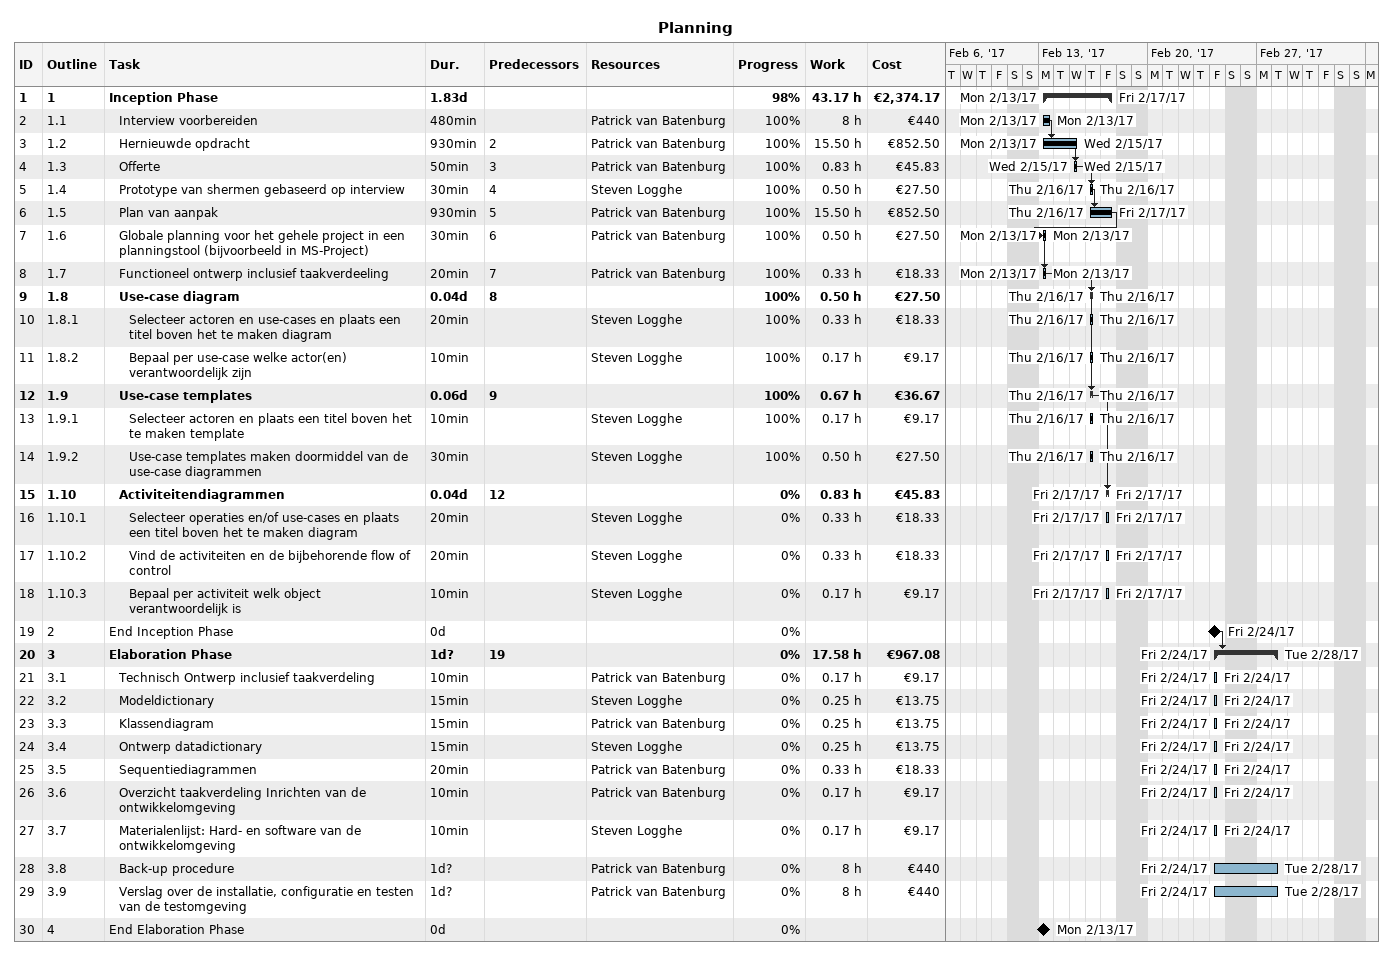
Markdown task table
Planning

| ID | WBS | Task | Duration | Start | Finish | Predecessors | Resources | % complete | Work (h) | Cost (€) |
|---|---|---|---|---|---|---|---|---|---|---|
| 1 | 1 | **Inception Phase** | 1.83d | 2017-02-13 | 2017-02-17 |  |  | 98 | 43.17 | 2374.17 |
| 2 | 1.1 | Interview voorbereiden | 480min | 2017-02-13 | 2017-02-13 |  | Patrick van Batenburg | 100 | 8 | 440 |
| 3 | 1.2 | Hernieuwde opdracht | 930min | 2017-02-13 | 2017-02-15 | 2 | Patrick van Batenburg | 100 | 15.50 | 852.50 |
| 4 | 1.3 | Offerte | 50min | 2017-02-15 | 2017-02-15 | 3 | Patrick van Batenburg | 100 | 0.83 | 45.83 |
| 5 | 1.4 | Prototype van shermen gebaseerd op interview | 30min | 2017-02-16 | 2017-02-16 | 4 | Steven Logghe | 100 | 0.50 | 27.50 |
| 6 | 1.5 | Plan van aanpak | 930min | 2017-02-16 | 2017-02-17 | 5 | Patrick van Batenburg | 100 | 15.50 | 852.50 |
| 7 | 1.6 | Globale planning voor het gehele project in een planningstool (bijvoorbeeld in MS-Project) | 30min | 2017-02-13 | 2017-02-13 | 6 | Patrick van Batenburg | 100 | 0.50 | 27.50 |
| 8 | 1.7 | Functioneel ontwerp inclusief taakverdeeling | 20min | 2017-02-13 | 2017-02-13 | 7 | Patrick van Batenburg | 100 | 0.33 | 18.33 |
| 9 | 1.8 | **Use-case diagram** | 0.04d | 2017-02-16 | 2017-02-16 | 8 |  | 100 | 0.50 | 27.50 |
| 10 | 1.8.1 | Selecteer actoren en use-cases en plaats een titel boven het te maken diagram | 20min | 2017-02-16 | 2017-02-16 |  | Steven Logghe | 100 | 0.33 | 18.33 |
| 11 | 1.8.2 | Bepaal per use-case welke actor(en) verantwoordelijk zijn | 10min | 2017-02-16 | 2017-02-16 |  | Steven Logghe | 100 | 0.17 | 9.17 |
| 12 | 1.9 | **Use-case templates** | 0.06d | 2017-02-16 | 2017-02-16 | 9 |  | 100 | 0.67 | 36.67 |
| 13 | 1.9.1 | Selecteer actoren en plaats een titel boven het te maken template | 10min | 2017-02-16 | 2017-02-16 |  | Steven Logghe | 100 | 0.17 | 9.17 |
| 14 | 1.9.2 | Use-case templates maken doormiddel van de use-case diagrammen | 30min | 2017-02-16 | 2017-02-16 |  | Steven Logghe | 100 | 0.50 | 27.50 |
| 15 | 1.10 | **Activiteitendiagrammen** | 0.04d | 2017-02-17 | 2017-02-17 | 12 |  | 0 | 0.83 | 45.83 |
| 16 | 1.10.1 | Selecteer operaties en/of use-cases en plaats een titel boven het te maken diagram | 20min | 2017-02-17 | 2017-02-17 |  | Steven Logghe | 0 | 0.33 | 18.33 |
| 17 | 1.10.2 | Vind de activiteiten en de bijbehorende flow of control | 20min | 2017-02-17 | 2017-02-17 |  | Steven Logghe | 0 | 0.33 | 18.33 |
| 18 | 1.10.3 | Bepaal per activiteit welk object verantwoordelijk is | 10min | 2017-02-17 | 2017-02-17 |  | Steven Logghe | 0 | 0.17 | 9.17 |
| 19 | 2 | End Inception Phase | 0d | 2017-02-24 | 2017-02-24 |  |  | 0 |  |  |
| 20 | 3 | **Elaboration Phase** | 1d? | 2017-02-24 | 2017-02-28 | 19 |  | 0 | 17.58 | 967.08 |
| 21 | 3.1 | Technisch Ontwerp inclusief taakverdeling | 10min | 2017-02-24 | 2017-02-24 |  | Patrick van Batenburg | 0 | 0.17 | 9.17 |
| 22 | 3.2 | Modeldictionary | 15min | 2017-02-24 | 2017-02-24 |  | Steven Logghe | 0 | 0.25 | 13.75 |
| 23 | 3.3 | Klassendiagram | 15min | 2017-02-24 | 2017-02-24 |  | Patrick van Batenburg | 0 | 0.25 | 13.75 |
| 24 | 3.4 | Ontwerp datadictionary | 15min | 2017-02-24 | 2017-02-24 |  | Steven Logghe | 0 | 0.25 | 13.75 |
| 25 | 3.5 | Sequentiediagrammen | 20min | 2017-02-24 | 2017-02-24 |  | Patrick van Batenburg | 0 | 0.33 | 18.33 |
| 26 | 3.6 | Overzicht taakverdeling Inrichten van de ontwikkelomgeving | 10min | 2017-02-24 | 2017-02-24 |  | Patrick van Batenburg | 0 | 0.17 | 9.17 |
| 27 | 3.7 | Materialenlijst: Hard- en software van de ontwikkelomgeving | 10min | 2017-02-24 | 2017-02-24 |  | Steven Logghe | 0 | 0.17 | 9.17 |
| 28 | 3.8 | Back-up procedure | 1d? | 2017-02-24 | 2017-02-28 |  | Patrick van Batenburg | 0 | 8 | 440 |
| 29 | 3.9 | Verslag over de installatie, configuratie en testen van de testomgeving | 1d? | 2017-02-24 | 2017-02-28 |  | Patrick van Batenburg | 0 | 8 | 440 |
| 30 | 4 | End Elaboration Phase | 0d | 2017-02-13 | 2017-02-13 |  |  | 0 |  |  |
